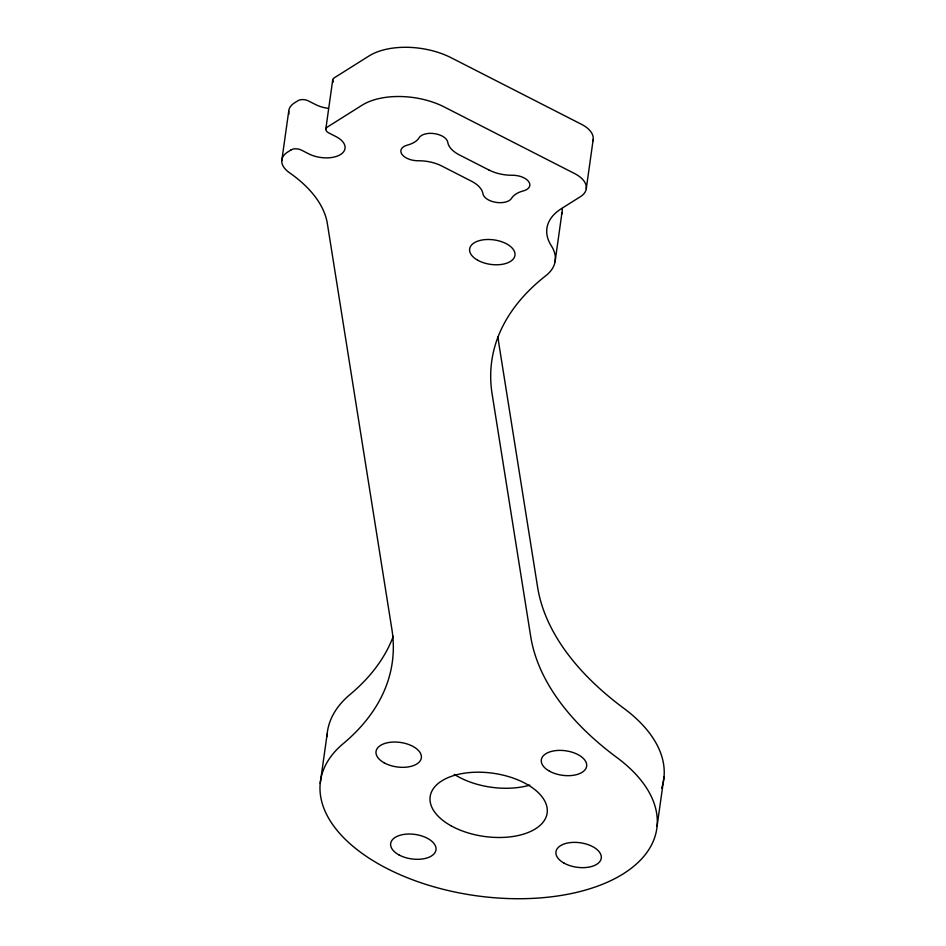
<?xml version="1.0" encoding="UTF-8"?>
<svg xmlns="http://www.w3.org/2000/svg" width="946" height="946" viewBox="0 0 946 946"><rect width="100%" height="100%" fill="white"/><g stroke="black" fill="none" stroke-linecap="round" stroke-linejoin="round"><path stroke-width="1.42" d="M281.802 160.453L288.719 111.226M325.802 129.129L332.72 79.902M320.221 783.323L327.139 734.096M555.066 261.758L561.983 212.531M586.284 188.632L593.201 139.405M657.092 826.189L664.009 776.962M498.045 336.752A369.2 199.452 8 0 0 499.039 344.793L537.612 587.194A369.2 199.452 8 0 0 623.887 708.365A169.831 91.75 8 0 1 661.668 788.101M326.949 736.674A169.831 91.75 8 0 1 350.008 694.541A369.2 199.452 8 0 0 393.311 636.22M288.979 114.147A29.539 15.952 8 0 1 294.584 102.818L298.049 100.643A7.379 3.985 8 0 1 308.313 100.867L315.633 104.604A22.893 12.369 8 0 0 327.813 108.282M333.441 81.983A7.379 3.985 8 0 1 334.186 77.891L368.999 55.98A59.078 31.916 8 0 1 451.147 57.741L581.554 124.352A29.539 15.952 8 0 1 592.846 140.989M562.279 208.546A63.5 34.304 8 0 1 561.522 214.47M529.784 785.109A59.078 31.916 8 0 1 454.257 774.348M291.12 149.87L287.667 152.046A29.539 15.952 8 0 0 289.464 172.728A147.682 79.783 8 0 1 327.363 223.634L391.904 629.421A369.2 199.452 8 0 1 343.091 743.769A169.831 91.75 8 0 0 387.742 868.889A169.831 91.75 8 0 0 611.719 880.194A169.831 91.75 8 0 0 616.969 757.592A369.2 199.452 8 0 1 530.694 636.422L492.121 394.021A369.2 199.452 8 0 1 545.877 275.664A63.5 34.304 8 0 0 551.364 245.865A73.835 39.886 8 0 1 561.427 208.628L580.454 196.65A29.539 15.952 8 0 0 574.636 173.579L444.23 106.957A59.078 31.916 8 0 0 362.082 105.207L327.269 127.119A7.379 3.985 8 0 0 328.723 132.889L336.043 136.638A22.893 12.369 8 0 1 340.548 154.517A22.893 12.369 8 0 1 308.715 153.831L301.396 150.095A7.379 3.985 8 0 0 291.12 149.87M488.987 170.032L459.354 154.896A29.539 15.952 8 0 1 447.765 142.267A14.769 7.982 8 0 0 434.758 133.682A14.769 7.982 8 0 0 419.161 137.714A29.539 15.952 8 0 1 407.407 145.105A14.769 7.982 8 0 0 401.955 154.328A14.769 7.982 8 0 0 418.38 160.773A29.539 15.952 8 0 1 441.735 165.999L471.356 181.135A29.539 15.952 8 0 1 482.957 193.753A14.769 7.982 8 0 0 495.964 202.349A14.769 7.982 8 0 0 511.561 198.317A29.539 15.952 8 0 1 523.315 190.915A14.769 7.982 8 0 0 528.755 181.703A14.769 7.982 8 0 0 512.342 175.258A29.539 15.952 8 0 1 488.987 170.032M549.425 771.156A22.893 12.369 8 0 0 586.378 767.36A22.893 12.369 8 0 0 556.106 750.568A22.893 12.369 8 0 0 549.425 771.156M398.834 854.829A22.893 12.369 8 0 0 435.739 850.962A22.893 12.369 8 0 0 405.396 834.218A22.893 12.369 8 0 0 398.834 854.829M384.194 762.843A22.893 12.369 8 0 0 421.1 758.976A22.893 12.369 8 0 0 390.757 742.232A22.893 12.369 8 0 0 384.194 762.843M564.112 863.166A22.893 12.369 8 0 0 601.017 859.299A22.893 12.369 8 0 0 570.675 842.555A22.893 12.369 8 0 0 564.112 863.166M451.254 825.905A59.078 31.916 8 0 0 546.492 815.925A59.078 31.916 8 0 0 468.199 772.705A59.078 31.916 8 0 0 451.254 825.905M477.825 260.304A22.893 12.369 8 0 0 514.719 256.437A22.893 12.369 8 0 0 484.387 239.681A22.893 12.369 8 0 0 477.825 260.304"/></g></svg>
